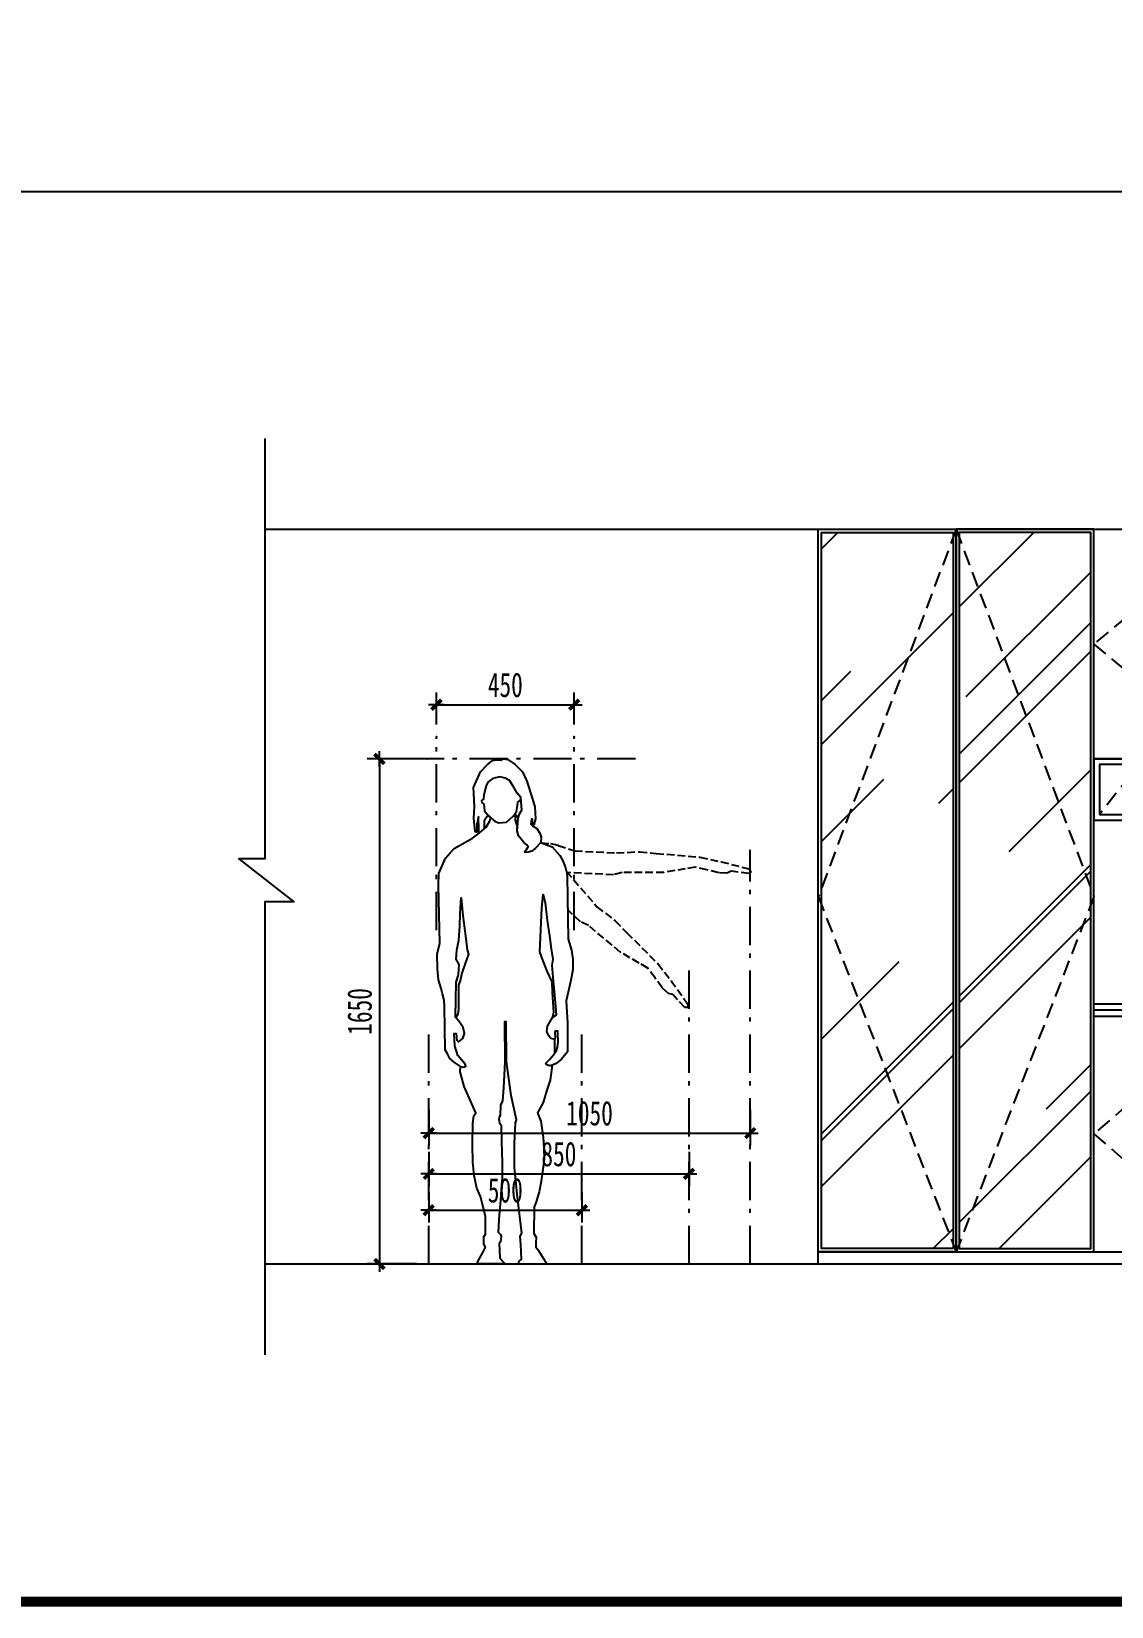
# Model space of a CAD drawing. Header units: millimetres. Extents: x 34817 to 170845, y 26625 to 47482.
# Drawn here: x 89821 to 93348, y 30640 to 35785 of the extents above; entities that cross this region are included whole.
import ezdxf
from ezdxf.enums import TextEntityAlignment as Align

# ---------------------------------------------------------------- set-up
doc = ezdxf.new("R2010")
doc.units = ezdxf.units.MM
for name, pattern in [('$0$DASH', [0.35, 0.25, -0.1]), ('DASH', [0.35, 0.25, -0.1]), ('DASHED2', [0.375, 0.25, -0.125]), ('STYLE_06', [1.04164, 0.625, -0.20828, 0.06943, -0.13893])]:
    doc.linetypes.add(name, pattern=pattern)
doc.layers.get('0').update_dxf_attribs({"color": 142})
doc.layers.get('Defpoints').update_dxf_attribs({"color": 250})
doc.layers.add('A-LIBRARY-图框', color=13, linetype='Continuous')
doc.layers.add('插座图层', color=1, linetype='Continuous')
doc.styles.add('Chen-细体', font='方正兰亭纤黑_GBK.TTF')
doc.styles.add('宋体', font='simhei_0.ttf', dxfattribs={"width": 0.7})
doc.styles.add('黑体', font='simhei_0.ttf')
doc.dimstyles.new('内标注_1：40', dxfattribs={"dimscale": 40, "dimtxt": 2, "dimasz": 0.08, "dimexe": 1, "dimexo": 1, "dimgap": 0.6, "dimtad": 1, "dimdec": 0, "dimrnd": 5, "dimzin": 0, "dimdsep": 46, "dimtxsty": '宋体', "dimblk": 'HBA_DIMENSION_TICK', "dimcen": 0.125, "dimclrd": 20, "dimclre": 20, "dimclrt": 20, "dimadec": 3, "dimazin": 2, "dimtfac": 1, "dimtdec": 0, "dimtix": 1, "dimtmove": 2, "dimatfit": 3, "dimldrblk": 'DOT', "dimfxl": 0, "dimtvp": 1, "dimtolj": 1, "dimarcsym": 0})
pattern_1 = [(45, (4201.7, 0), (431.052, 1149.473), [7620, -1016, 2540, -508]), (45, (4499.84, 657.35), (-836.96, 118.54), [1524, -167.64, 3048, -381]), (45, (4075.97, 484.93), (1627.2224, 2108.564), [4064, -711.2, 2032, -508])]

# ---------------------------------------------------------------- blocks, each defined once
blk = doc.blocks.new('A$A20FB58630')
at = {"const_width": 0.938}
blk.add_lwpolyline([(43.07, 6.98), (623.11, 6.98), (623.11, 413.02), (43.07, 413.02)], close=True, dxfattribs=at)
at = {"style": '黑体'}
for tag, height, p in [('XXX', 3.5, (589.83, 374.91)), ('材料清单', 2.5, (592.38, 64.41)), ('1:60', 2.5, (579.33, 35.91)), ('2019.05', 2.5, (611.83, 35.91)), ('PL-00', 2.5, (592.33, 26.91))]:
    blk.add_attdef(tag, text='', height=height, dxfattribs=at).set_placement(p, align=Align.MIDDLE_CENTER)
blk.add_attdef('XXX室内装饰设计施工图', text='', height=3.5, rotation=90, dxfattribs=at).set_placement((577.33, 253.91), align=Align.MIDDLE_CENTER)
blk = doc.blocks.new('HBA_DIMENSION_TICK')
at = {"color": 20, "linetype": 'ByBlock'}
for p, q in [((-8, 0), (0, 0)), ((0, 0), (8, 0))]:
    blk.add_line(p, q, dxfattribs=at)
blk.add_solid([(-6.3, -3.6), (-3.6, -6.3), (3.6, 6.3), (6.3, 3.6)], dxfattribs=at)
blk = doc.blocks.new('*D72')
at = {"layer": '插座图层', "color": 20, "lineweight": -2, "transparency": 16777216}
for p, q in [((20223.9, 16488.7), (20223.9, 16592.9)), ((20673.9, 16488.7), (20673.9, 16592.9)), ((20227.1, 16552.9), (20670.7, 16552.9))]:
    blk.add_line(p, q, dxfattribs=at)
at = {"layer": '插座图层', "color": 0, "transparency": 16777216}
for p in [(20673.9, 16552.9), (20223.9, 16448.7), (20673.9, 16448.7)]:
    blk.add_point(p, dxfattribs=at)
at = {"layer": '插座图层', "color": 20, "lineweight": -2, "transparency": 16777216, "xscale": 3.2, "yscale": 3.2, "zscale": 3.2, "rotation": 180}
blk.add_blockref('HBA_DIMENSION_TICK', (20223.9, 16552.9), dxfattribs=at)
at = {"layer": '插座图层', "color": 20, "lineweight": -2, "transparency": 16777216, "xscale": 3.2, "yscale": 3.2, "zscale": 3.2}
blk.add_blockref('HBA_DIMENSION_TICK', (20673.9, 16552.9), dxfattribs=at)
at = {"layer": '插座图层', "color": 20, "transparency": 16777216, "insert": (20448.9, 16617.4), "char_height": 80, "attachment_point": 5, "style": '宋体'}
blk.add_mtext('\\A1;450', dxfattribs=at)
blk = doc.blocks.new('_Dot')
at = {"color": 0, "linetype": 'ByBlock', "lineweight": -2}
blk.add_line((-0.5, 0), (-1, 0), dxfattribs=at)
at = {"color": 0, "linetype": 'ByBlock', "const_width": 0.5}
blk.add_lwpolyline([(-0.25, 0, 1), (0.25, 0, 1)], format="xyb", close=True, dxfattribs=at)
blk = doc.blocks.new('*D73')
at = {"layer": '插座图层', "color": 20, "lineweight": -2, "transparency": 16777216}
for p, q in [((20153.9, 16376.1), (19997.9, 16376.1)), ((20037.9, 16372.9), (20037.9, 14729.3)), ((20158.9, 14726.1), (19997.9, 14726.1))]:
    blk.add_line(p, q, dxfattribs=at)
at = {"layer": '插座图层', "color": 0, "transparency": 16777216}
for p in [(20193.9, 16376.1), (20037.9, 14726.1), (20198.9, 14726.1)]:
    blk.add_point(p, dxfattribs=at)
at = {"layer": '插座图层', "color": 20, "lineweight": -2, "transparency": 16777216, "xscale": 3.2, "yscale": 3.2, "zscale": 3.2}
for p, rotation in [((20037.9, 16376.1), 90), ((20037.9, 14726.1), 270)]:
    blk.add_blockref('HBA_DIMENSION_TICK', p, dxfattribs=dict(at, rotation=rotation))
at = {"layer": '插座图层', "color": 20, "transparency": 16777216, "insert": (19973.5, 15551.1), "char_height": 80, "attachment_point": 5, "rotation": 90, "style": '宋体'}
blk.add_mtext('\\A1;1650', dxfattribs=at)
blk = doc.blocks.new('*D74')
at = {"layer": '插座图层', "color": 20, "lineweight": -2, "transparency": 16777216}
for p, q in [((20198.9, 14959.7), (20198.9, 14861.9)), ((20698.9, 14959.7), (20698.9, 14861.9)), ((20202.1, 14901.9), (20695.7, 14901.9))]:
    blk.add_line(p, q, dxfattribs=at)
at = {"layer": '插座图层', "color": 0, "transparency": 16777216}
for p in [(20198.9, 14999.7), (20698.9, 14999.7), (20698.9, 14901.9)]:
    blk.add_point(p, dxfattribs=at)
at = {"layer": '插座图层', "color": 20, "lineweight": -2, "transparency": 16777216, "xscale": 3.2, "yscale": 3.2, "zscale": 3.2, "rotation": 180}
blk.add_blockref('HBA_DIMENSION_TICK', (20198.9, 14901.9), dxfattribs=at)
at = {"layer": '插座图层', "color": 20, "lineweight": -2, "transparency": 16777216, "xscale": 3.2, "yscale": 3.2, "zscale": 3.2}
blk.add_blockref('HBA_DIMENSION_TICK', (20698.9, 14901.9), dxfattribs=at)
at = {"layer": '插座图层', "color": 20, "transparency": 16777216, "insert": (20448.9, 14966.4), "char_height": 80, "attachment_point": 5, "style": '宋体'}
blk.add_mtext('\\A1;500', dxfattribs=at)
blk = doc.blocks.new('*D375')
at = {"layer": 'Defpoints', "color": 0, "transparency": 16777216}
for p in [(286.8, 432.4), (1136.8, 432.4), (1136.8, 319.9)]:
    blk.add_point(p, dxfattribs=at)
at = {"layer": '插座图层', "color": 20, "lineweight": -2, "transparency": 16777216}
for p, q in [((286.8, 392.4), (286.8, 279.9)), ((1136.8, 392.4), (1136.8, 279.9)), ((290, 319.9), (1133.6, 319.9))]:
    blk.add_line(p, q, dxfattribs=at)
at = {"layer": '插座图层', "color": 20, "lineweight": -2, "transparency": 16777216, "xscale": 3.2, "yscale": 3.2, "zscale": 3.2, "rotation": 180}
blk.add_blockref('HBA_DIMENSION_TICK', (286.8, 319.9), dxfattribs=at)
at = {"layer": '插座图层', "color": 20, "lineweight": -2, "transparency": 16777216, "xscale": 3.2, "yscale": 3.2, "zscale": 3.2}
blk.add_blockref('HBA_DIMENSION_TICK', (1136.8, 319.9), dxfattribs=at)
at = {"layer": '插座图层', "color": 20, "transparency": 16777216, "insert": (711.8, 384.3), "char_height": 80, "attachment_point": 5, "style": '宋体'}
blk.add_mtext('\\A1;850', dxfattribs=at)
blk = doc.blocks.new('*D376')
at = {"layer": 'Defpoints', "color": 0, "transparency": 16777216}
for p in [(286.8, 568.7), (1336.8, 568.7), (1336.8, 453.2)]:
    blk.add_point(p, dxfattribs=at)
at = {"layer": '插座图层', "color": 20, "lineweight": -2, "transparency": 16777216}
for p, q in [((286.8, 528.7), (286.8, 413.2)), ((1336.8, 528.7), (1336.8, 413.2)), ((290, 453.2), (1333.6, 453.2))]:
    blk.add_line(p, q, dxfattribs=at)
at = {"layer": '插座图层', "color": 20, "lineweight": -2, "transparency": 16777216, "xscale": 3.2, "yscale": 3.2, "zscale": 3.2, "rotation": 180}
blk.add_blockref('HBA_DIMENSION_TICK', (286.8, 453.2), dxfattribs=at)
at = {"layer": '插座图层', "color": 20, "lineweight": -2, "transparency": 16777216, "xscale": 3.2, "yscale": 3.2, "zscale": 3.2}
blk.add_blockref('HBA_DIMENSION_TICK', (1336.8, 453.2), dxfattribs=at)
at = {"layer": '插座图层', "color": 20, "transparency": 16777216, "insert": (811.8, 517.6), "char_height": 80, "attachment_point": 5, "style": '宋体'}
blk.add_mtext('\\A1;1050', dxfattribs=at)
blk = doc.blocks.new('dddd')
at = {"linetype": '$0$DASH', "ltscale": 200}
for p, q in [((-600, 450), (0, 450)), ((-600, 0), (-600, 450)), ((-600, 420), (0, 420)), ((0, 450), (0, 0)), ((-600, 320), (0, 320)), ((0, 50), (-600, 50)), ((0, 0), (-600, 0))]:
    blk.add_line(p, q, dxfattribs=at)
blk.add_lwpolyline([(-450, 269.3), (-450, 294.3), (-150, 294.3), (-150, 269.3)], close=True, dxfattribs=at)
blk = doc.blocks.new('*U79')
for points in [[(79.1, 411.7), (197.2, 411.7, -0.414214), (207.2, 401.7), (207.2, 16.8, -0.414214), (197.2, 6.8), (79.1, 6.8, -0.414214), (69.1, 16.8), (69.1, 401.7, -0.414214), (79.1, 411.7), (79.1, 411.7)], [(197.2, 411.7), (409.1, 411.7, -0.414214), (419.1, 401.7), (419.1, 16.8, -0.414214), (409.1, 6.8), (197.2, 6.8)], [(207.2, 321.7), (207.2, 250.3, -0.414214), (199.7, 242.8), (76.6, 242.8, -0.414214), (69.1, 250.3), (69.1, 321.7)], [(202.2, 321.7), (202.2, 265.2, -0.414214), (199.7, 262.7), (76.6, 262.7, -0.414214), (74.1, 265.2), (74.1, 321.7)], [(79.9, 147.4, 0.028998), (79.9, 147.3), (79.9, 45.3, 0.414214), (80.9, 44.3), (195.4, 44.3, 0.414214), (196.4, 45.3), (196.4, 147.3, 0.028998), (196.4, 147.4, 0.028998)]]:
    blk.add_lwpolyline(points, format="xyb")
blk.add_lwpolyline([(272.1, 411.7), (272.1, 411.7)], close=True)
for points in [[(215.5, 395.4, -0.414214), (220.5, 400.4), (404.1, 400.4, -0.414214), (409.1, 395.4), (409.1, 132.5, -0.414214), (404.1, 127.5), (220.5, 127.5, -0.414214), (215.5, 132.5)], [(253.3, 338.9, 0.414214), (252.3, 339.9), (239.7, 339.9, 0.414214), (238.7, 338.9), (238.7, 331.3, 0.414214), (239.7, 330.3), (252.3, 330.3, 0.414214), (253.3, 331.3)], [(297.6, 338.9, 0.414214), (296.6, 339.9), (284, 339.9, 0.414214), (283, 338.9), (283, 331.3, 0.414214), (284, 330.3), (296.6, 330.3, 0.414214), (297.6, 331.3)], [(341.9, 338.9, 0.414214), (340.9, 339.9), (328.3, 339.9, 0.414214), (327.3, 338.9), (327.3, 331.3, 0.414214), (328.3, 330.3), (340.9, 330.3, 0.414214), (341.9, 331.3)], [(386.1, 338.9, 0.414214), (385.1, 339.9), (372.6, 339.9, 0.414214), (371.6, 338.9), (371.6, 331.3, 0.414214), (372.6, 330.3), (385.1, 330.3, 0.414214), (386.1, 331.3)], [(90.5, 300.2, -0.414214), (91.5, 301.2), (114, 301.2, -0.414214), (115, 300.2), (115, 292.6, -0.414214), (114, 291.6), (91.5, 291.6, -0.414214), (90.5, 292.6)], [(125.9, 300.2, -0.414214), (126.9, 301.2), (149.4, 301.2, -0.414214), (150.4, 300.2), (150.4, 292.6, -0.414214), (149.4, 291.6), (126.9, 291.6, -0.414214), (125.9, 292.6)], [(185.8, 300.2, 0.414214), (184.8, 301.2), (162.3, 301.2, 0.414214), (161.3, 300.2), (161.3, 292.6, 0.414214), (162.3, 291.6), (184.8, 291.6, 0.414214), (185.8, 292.6)], [(124.2, 241.8, -0.414214), (125.2, 242.8), (151.1, 242.8, -0.414214), (152.1, 241.8), (152.1, 240.5, -0.414214), (151.1, 239.5), (125.2, 239.5, -0.414214), (124.2, 240.5)], [(128, 238.5, -0.414214), (129, 239.5), (147.3, 239.5, -0.414214), (148.3, 238.5), (148.3, 229.5, -0.414214), (147.3, 228.5), (129, 228.5, -0.414214), (128, 229.5)], [(215.5, 114.2, -0.414214), (220.5, 119.2), (404.1, 119.2, -0.414214), (409.1, 114.2), (409.1, 21.8, -0.414214), (404.1, 16.8), (220.5, 16.8, -0.414214), (215.5, 21.8)], [(253.3, 99, 0.414214), (252.3, 100), (239.7, 100, 0.414214), (238.7, 99), (238.7, 91.4, 0.414214), (239.7, 90.4), (252.3, 90.4, 0.414214), (253.3, 91.4)], [(297.6, 99, 0.414214), (296.6, 100), (284, 100, 0.414214), (283, 99), (283, 91.4, 0.414214), (284, 90.4), (296.6, 90.4, 0.414214), (297.6, 91.4)], [(341.9, 99, 0.414214), (340.9, 100), (328.3, 100, 0.414214), (327.3, 99), (327.3, 91.4, 0.414214), (328.3, 90.4), (340.9, 90.4, 0.414214), (341.9, 91.4)], [(386.1, 99, 0.414214), (385.1, 100), (372.6, 100, 0.414214), (371.6, 99), (371.6, 91.4, 0.414214), (372.6, 90.4), (385.1, 90.4, 0.414214), (386.1, 91.4)], [(69.1, 41.8, -0.414214), (71.6, 44.3), (204.7, 44.3, -0.414214), (207.2, 41.8), (207.2, 18.7, -0.414214), (204.7, 16.2), (71.6, 16.2, -0.414214), (69.1, 18.7)]]:
    blk.add_lwpolyline(points, format="xyb", close=True)
at = {"const_width": 1}
for points in [[(238.9, 355.1), (253.1, 355.1)], [(238.9, 325), (253.1, 325)], [(283.2, 355.1), (297.4, 355.1)], [(283.2, 325), (297.4, 325)], [(327.5, 355.1), (341.7, 355.1)], [(327.5, 325), (341.7, 325)], [(371.8, 355.1), (386, 355.1)], [(371.8, 325), (386, 325)], [(238.9, 85.1), (253.1, 85.1)], [(238.9, 60.1), (253.1, 60.1)], [(238.9, 51.2), (253.1, 51.2)], [(283.2, 85.1), (297.4, 85.1)], [(283.2, 60.1), (297.4, 60.1)], [(283.2, 51.2), (297.4, 51.2)], [(327.5, 85.1), (341.7, 85.1)], [(327.5, 60.1), (341.7, 60.1)], [(327.5, 51.2), (341.7, 51.2)], [(371.8, 85.1), (386, 85.1)], [(371.8, 60.1), (386, 60.1)], [(371.8, 51.2), (386, 51.2)], [(238.9, 42.4), (253.1, 42.4)], [(283.2, 42.4), (297.4, 42.4)], [(327.5, 42.4), (341.7, 42.4)], [(371.8, 42.4), (386, 42.4)]]:
    blk.add_lwpolyline(points, dxfattribs=at)
at = {"linetype": 'DASH'}
for points in [[(171.1, 242.8), (171.1, 246.5), (105.2, 246.5), (105.2, 242.8)], [(202, 44.3), (202, 39.9), (138.2, 39.9), (74.3, 39.9), (74.3, 44.3)]]:
    blk.add_lwpolyline(points, dxfattribs=at)
for centre, radius in [((246, 367.3), 7.1), ((290.3, 367.3), 7.1), ((334.6, 367.3), 7.1), ((378.9, 367.3), 7.1), ((102.8, 279.2), 4.26), ((138.2, 279.2), 4.26), ((173.5, 279.2), 4.26)]:
    blk.add_circle(centre, radius)
for centre, radius, start, end in [((138.2, 321.7), 69.1, 0, 180), ((138.2, 321.7), 64.1, 360, 180), ((138.2, 321.7), 64.1, 247.0654, 292.9346), ((138.2, 148.3), 58.2, 359.1298, 180.8702)]:
    blk.add_arc(centre, radius, start, end)
at = {"style": 'Chen-细体'}
for s, height, p in [('55°', 25.72, (154.7, 346)), ('CAM', 12.86, (137.6, 29.1))]:
    blk.add_text(s, height=height, dxfattribs=at).set_placement(p, align=Align.MIDDLE_CENTER)
blk = doc.blocks.new('餐边柜')
at = {"layer": '插座图层'}
h = blk.add_hatch(dxfattribs=at)
h.set_pattern_fill('AR-RROOF', color=250, scale=20, angle=45)
h.set_pattern_definition(pattern_1)
h.paths.add_polyline_path([(27842.5, 17408.3), (27412.5, 17408.3), (27412.5, 19748.3), (27842.5, 19748.3)])
h = blk.add_hatch(dxfattribs=at)
h.set_pattern_fill('AR-RROOF', color=250, scale=20, angle=45)
h.set_pattern_definition(pattern_1)
h.paths.add_polyline_path([(27862.5, 17408.3), (28292.5, 17408.3), (28292.5, 19748.3), (27862.5, 19748.3)])
for p, q in [((25594.7, 19758.3), (32090.6, 19758.3)), ((27402.5, 17358.3), (27402.5, 19758.3)), ((27852.5, 17398.3), (27852.5, 19758.3)), ((27852.5, 17398.3), (27852.5, 19758.3)), ((28302.5, 17398.3), (28302.5, 19758.3)), ((28302.5, 17398.3), (28302.5, 19758.3)), ((28752.5, 19008.3), (28752.5, 19758.3)), ((29202.5, 18808.3), (29202.5, 19758.3)), ((29652.5, 18808.3), (29652.5, 19758.3)), ((30102.5, 17398.3), (30102.5, 19758.3)), ((30732.5, 17358.3), (30732.5, 19758.3)), ((30752.5, 17358.3), (30752.5, 19758.3)), ((28302.5, 19008.3), (29202.5, 19008.3)), ((28302.5, 18808.3), (30102.5, 18808.3)), ((30102.5, 18808.3), (30732.5, 18808.3)), ((30122.5, 18208.3), (30122.5, 18808.3)), ((28302.5, 18208.3), (30712.5, 18208.3)), ((28302.5, 18188.3), (30732.5, 18188.3)), ((28302.5, 18168.3), (30102.5, 18168.3)), ((28752.5, 17398.3), (28752.5, 18168.3)), ((29202.5, 17398.3), (29202.5, 18168.3)), ((29652.5, 17398.3), (29652.5, 18168.3)), ((30102.5, 17398.3), (30102.5, 18168.3)), ((27402.5, 17398.3), (30732.5, 17398.3)), ((25594.7, 17358.3), (32090.6, 17358.3))]:
    blk.add_line(p, q)
for points in [[(25594.7, 20055), (25594.7, 18681.8), (25510.1, 18681.8), (25689.2, 18540.9), (25594.7, 18540.9), (25594.7, 17061.7)], [(32090.6, 20055), (32090.6, 18681.8), (32006, 18681.8), (32185.1, 18540.9), (32090.6, 18540.9), (32090.6, 17061.7)]]:
    blk.add_lwpolyline(points)
for points in [[(27852.5, 17398.3), (27402.5, 17398.3), (27402.5, 19758.3), (27852.5, 19758.3)], [(27852.5, 17398.3), (28302.5, 17398.3), (28302.5, 19758.3), (27852.5, 19758.3)], [(27842.5, 17408.3), (27412.5, 17408.3), (27412.5, 19748.3), (27842.5, 19748.3)], [(27862.5, 17408.3), (28292.5, 17408.3), (28292.5, 19748.3), (27862.5, 19748.3)], [(28302.5, 18808.3), (29202.5, 18808.3), (29202.5, 19008.3), (28302.5, 19008.3)], [(28320.5, 18826.3), (29184.5, 18826.3), (29184.5, 18990.3), (28320.5, 18990.3)]]:
    blk.add_lwpolyline(points, close=True)
at = {"color": 251, "linetype": 'DASHED2', "ltscale": 200}
for points in [[(27852.5, 19758.3), (27402.5, 18558.3), (27852.5, 17398.3)], [(27852.5, 19758.3), (28302.5, 18558.3), (27852.5, 17398.3)], [(28752.5, 19758.3), (28302.5, 19383.3), (28752.5, 19008.3)], [(28752.5, 19758.3), (29202.5, 19383.3), (28752.5, 19008.3)], [(29652.5, 19758.3), (29202.5, 19283.3), (29652.5, 18808.3)], [(29652.5, 19758.3), (30102.5, 19283.3), (29652.5, 18808.3)], [(30102.5, 19758.3), (30732.5, 19288), (30102.5, 18808.3)], [(29184.5, 18990.3), (28422.1, 18954.6), (28320.5, 18826.3)], [(28752.5, 18168.3), (28302.5, 17783.3), (28752.5, 17398.3)], [(28752.5, 18168.3), (29202.5, 17783.3), (28752.5, 17398.3)], [(29652.5, 18168.3), (29202.5, 17783.3), (29652.5, 17398.3)], [(29652.5, 18168.3), (30102.5, 17783.3), (29652.5, 17398.3)], [(30102.5, 18168.3), (30732.5, 17783.3), (30102.5, 17398.3)]]:
    blk.add_lwpolyline(points, dxfattribs=at)
blk.add_blockref('*U79', (29583.4, 18289))
at = {"extrusion": (0, 0, -1), "xscale": -1, "zscale": -1}
blk.add_blockref('dddd', (-30732.5, 18208.3), dxfattribs=at)
blk = doc.blocks.new('A$C45E9629C')
at = {"color": 20, "linetype": 'STYLE_06', "ltscale": 200}
for p, q in [((311.8, 1116.5), (311.8, 1748.2)), ((761.8, 1116.5), (761.8, 1748.2)), ((961.8, 1675.6), (111.8, 1675.6)), ((1336.8, 25.6), (1336.8, 1379)), ((1136.8, 25.6), (1136.8, 994.5)), ((286.8, 25.6), (286.8, 784.7)), ((786.8, 25.6), (786.8, 784.7))]:
    blk.add_line(p, q, dxfattribs=at)
blk.add_lwpolyline([(390.4, 670.7), (369.6, 684.6), (355.7, 697.3), (347.6, 712.4), (340.7, 725.1), (338.4, 866.3), (337.2, 887.1), (331.4, 908), (326.8, 925.3), (318.7, 954.2), (315.2, 990.1), (314.1, 1038.7), (323.3, 1072.3), (318.7, 1262.1), (319.9, 1301.4), (329.1, 1324.6), (341.8, 1351.2), (356.9, 1368.5), (369.6, 1382.4), (429.8, 1417.1), (451.8, 1433.3), (450.6, 1443.8), (449.5, 1486.6), (443.7, 1461.1), (443.7, 1435.7), (441.5, 1436.1, -0.328948), (438.7, 1439.1), (434.4, 1480.8), (436.7, 1520.1), (434.4, 1562.9), (433.4, 1582.5), (455.3, 1633.5), (477.2, 1656.7), (494.6, 1670.6), (509.6, 1672.9), (522.4, 1671.7), (529.3, 1675.6), (545.5, 1674), (568.7, 1657.8), (593, 1633.5), (606.8, 1602.3), (625.4, 1544.4), (633.6, 1518.7), (635.8, 1479.6), (630, 1460), (626.2, 1461.1), (625.4, 1478.5), (621.9, 1478.3), (620.7, 1462.3), (625.4, 1456.5), (639.3, 1448.4), (649.7, 1433.3), (654.3, 1419.5), (653.1, 1402.1), (671.7, 1395.2), (689.9, 1388.3), (714.5, 1360.4), (724.9, 1343.1), (733, 1319.9), (737.6, 1302.6), (738.8, 1292.2), (742.2, 1086.2), (752.7, 1050.3), (757.3, 1021.4), (757.3, 986.6), (750.3, 953.1), (744.1, 922.9), (739.2, 899.3), (735.3, 884.8), (739.9, 811.9), (739.9, 739), (739.9, 718.2), (720.3, 695), (702.9, 680), (690.2, 675.4), (682.3, 672.5), (672.8, 676.5), (669.3, 681.1), (680.9, 693.9), (694.2, 708.4), (704.1, 722.8), (707.5, 734.4), (709.8, 751.7), (708.7, 780.7), (708.5, 786.5), (700.6, 786.4), (698.3, 783), (699.4, 763.3), (694.8, 759.8), (685.5, 762.1), (678.6, 771.4), (672.8, 785.3), (675.1, 802.6), (691.3, 830.4), (694.8, 847.8), (691.3, 913.7), (689.6, 947.4), (674, 982), (656.6, 1027.2), (649.8, 1044.8), (656.6, 1188), (660.1, 1233.1), (667, 1205.4), (674, 1147.5), (680.9, 1097.7), (686.8, 1055.6), (692.5, 1021.4), (689, 1001.7), (692.5, 962.3), (695.6, 927.5), (701, 866.3), (703.4, 838.8), (691.3, 830.4)], format="xyb")
for points in [[(653.1, 1402.1), (635.8, 1383.6), (623, 1374.3), (611.5, 1370.8), (602.2, 1369.7), (599.9, 1372), (605.7, 1380.1), (611.5, 1388.2), (606.8, 1395.2), (597.6, 1402.1), (580.2, 1424.1), (575.6, 1440.3), (576.8, 1461.1), (579.1, 1481.9), (583.7, 1495.8), (590.6, 1508.6), (587.2, 1549.1), (575.6, 1564.1), (562.9, 1586.1), (550.1, 1604.6), (536.3, 1612.7), (518.9, 1617.4), (495.8, 1611.6), (479.6, 1600), (473.8, 1587.3), (471.5, 1575.7), (466.8, 1557.2), (465.7, 1544.4), (458.7, 1539.8), (459.9, 1532.9), (466.8, 1528.2), (469.1, 1506.2), (483, 1488.9), (503.9, 1471.5), (515.4, 1466.9), (540.9, 1469.2), (562.9, 1488.9), (573.3, 1503.9), (576.8, 1523.6), (577.9, 1534), (587.8, 1542.1)], [(451.8, 1433.3), (473.8, 1453), (486.5, 1473.8), (488.8, 1481.9), (483, 1490), (476.1, 1486.6), (468, 1473.8), (468, 1454.2), (468, 1449.5)], [(526.2, 357.1), (527, 309.7), (523.5, 270.3), (521.2, 233.3), (517.7, 198.6), (515.4, 169.6), (513.1, 129.1), (521.2, 122.2), (523.5, 115.3), (521.2, 97.9), (516.6, 92.1), (518.9, 44.7), (529.3, 33.1), (536.3, 25.6), (444.8, 25.6), (447.2, 34.2), (463.4, 63.2), (472.6, 80.5), (466.8, 90.9), (466.8, 114.1), (472.6, 123.4), (472.6, 181.2), (464.5, 212.5), (455.3, 246), (443.7, 273.8), (435.6, 314.3), (430.9, 358.3), (429.8, 415), (430.9, 485.6), (434.4, 509.9), (440.2, 519.1), (402, 605.9), (389.3, 653.4), (390.4, 670.7), (399.7, 668.4), (407.8, 670.7), (405.5, 678.8), (382.3, 706.6), (371.9, 737.8), (369.6, 778.3), (376.6, 778.3), (378.9, 756.4), (383.5, 751.7), (398.5, 762.1), (403.2, 778.3), (399.7, 798), (388.1, 814.2), (374.2, 831.6), (376.6, 946.1), (383.5, 970.4), (385.8, 1004), (376.6, 1021.4), (378.9, 1050.3), (384.7, 1083.9), (388.1, 1127.8), (389.3, 1170.6), (392.8, 1221.6), (398.5, 1163.7), (405.5, 1104.7), (412.4, 1051.5), (417.1, 1037.6), (405.5, 1007.5), (395.1, 975.1), (390.4, 955.4), (383.5, 936.9), (383.5, 858.2), (382.3, 842), (375.1, 830.6)], [(690.2, 675.4), (683.2, 625.6), (671.7, 589.7), (660, 553.5), (641.6, 519.1), (653.1, 492.5), (660.1, 439.3), (662.4, 404.6), (663.6, 366.4), (657.8, 327), (652.3, 290.1), (647.4, 261.1), (636.9, 225.2), (631.2, 212.5), (630, 125.7), (638.1, 112.9), (636.9, 95.6), (636, 81.7), (645, 70.1), (662.4, 41.2), (671.4, 26.2), (581.4, 25), (581.3, 34.2), (589.5, 41.2), (587.2, 89.8), (586.6, 101.5), (584.9, 116.4), (590.6, 126.8), (576.8, 243.7), (566.3, 340.9), (566.3, 419.6), (569.8, 486.7), (573.3, 496), (555.9, 575.8), (544.4, 662.6), (541.1, 686.8), (539.7, 816.5), (533.9, 816.5), (535.3, 686.9), (532.8, 642.9), (530.4, 601.3), (527.9, 558.4), (521.2, 544.6), (520.1, 511), (516.6, 505.2), (515.4, 498.3), (517.7, 486.7), (523.5, 478.6), (524.7, 425.4), (526.2, 357.1)]]:
    blk.add_lwpolyline(points)
at = {"linetype": '$0$DASH', "ltscale": 100}
for points in [[(654.1, 1400.9), (684.9, 1398.9), (709.5, 1393.2), (763.7, 1375.1), (900.3, 1368.7), (974.9, 1372.2), (1029.4, 1366.8), (1172.5, 1354.7), (1241.3, 1339.7), (1331.9, 1316.4), (1339.6, 1308.1), (1331.9, 1301.1), (1274.8, 1308.5), (1261.1, 1302.4), (1233.7, 1303), (1195.1, 1313.2), (1156.8, 1322.2), (1124.6, 1316.7), (1054, 1304.9), (918.1, 1304.3), (890.4, 1297), (739.2, 1304.3)], [(736.3, 1307.7), (835.7, 1192.4), (895.1, 1147.1), (933.4, 1107.9), (1035.2, 1006.7), (1078.3, 950.9), (1132.8, 874.9), (1133.3, 863.6), (1122.9, 863.1), (1083.9, 905.5), (1069.5, 909.6), (1048.9, 927.7), (1025.9, 960.4), (1002.3, 991.8), (974.2, 1008.4), (912.4, 1044.7), (808, 1131.6), (782, 1143.8), (740.6, 1182.1)]]:
    blk.add_lwpolyline(points, dxfattribs=at)
at = {"layer": '插座图层', "color": 8}
for points in [[(568.1, 1496.4), (568.7, 1475), (576.2, 1450.7), (579.1, 1481.9), (568.1, 1496.4)], [(697.1, 761.6), (697.7, 713.5)]]:
    blk.add_lwpolyline(points, dxfattribs=at)
at = {"layer": '插座图层'}
for base, p1, p2, picture, middle in [((761.8, 1852.4), (311.8, 1748.2), (761.8, 1748.2), '*D72', (536.8, 1916.9)), ((786.8, 201.4), (286.8, 299.2), (786.8, 299.2), '*D74', (536.8, 265.9))]:
    dim = blk.add_linear_dim(base=base, p1=p1, p2=p2, dimstyle='内标注_1：40', dxfattribs=at)
    dim.commit()
    dim.dimension.update_dxf_attribs({"geometry": picture, "text_midpoint": middle, "insert": (-19912.1, -14700.5)})
dim = blk.add_linear_dim(base=(125.9, 25.6), p1=(281.8, 1675.6), p2=(286.8, 25.6), angle=90, dimstyle='内标注_1：40', dxfattribs=at)
dim.commit()
dim.dimension.update_dxf_attribs({"geometry": '*D73', "text_midpoint": (61.4, 850.6), "insert": (-19912.1, -14700.5)})
for base, p1, p2, picture, middle in [((1336.8, 453.2), (286.8, 568.7), (1336.8, 568.7), '*D376', (811.8, 517.6)), ((1136.8, 319.9), (286.8, 432.4), (1136.8, 432.4), '*D375', (711.8, 384.3))]:
    dim = blk.add_linear_dim(base=base, p1=p1, p2=p2, dimstyle='内标注_1：40', dxfattribs=at)
    dim.commit()
    dim.dimension.update_dxf_attribs({"geometry": picture, "text_midpoint": middle})

msp = doc.modelspace()

# ---------------------------------------------------------------- linework, layer by layer
at = {"layer": 'A-LIBRARY-图框'}
msp.add_line((81625.6, 35261.8), (98989.2, 35261.8), dxfattribs=at)

# ---------------------------------------------------------------- block references
for name, p in [('餐边柜', (64988.1, 14400.4)), ('A$C45E9629C', (90831.5, 31733))]:
    msp.add_blockref(name, p)
at = {"layer": 'A-LIBRARY-图框', "xscale": 34.03219720310778, "yscale": 34.03219720310778, "zscale": 34.03219720310778}
msp.add_blockref('A$A20FB58630', (80159.9, 30418.1), dxfattribs=at)

doc.saveas('drawing.dxf')
